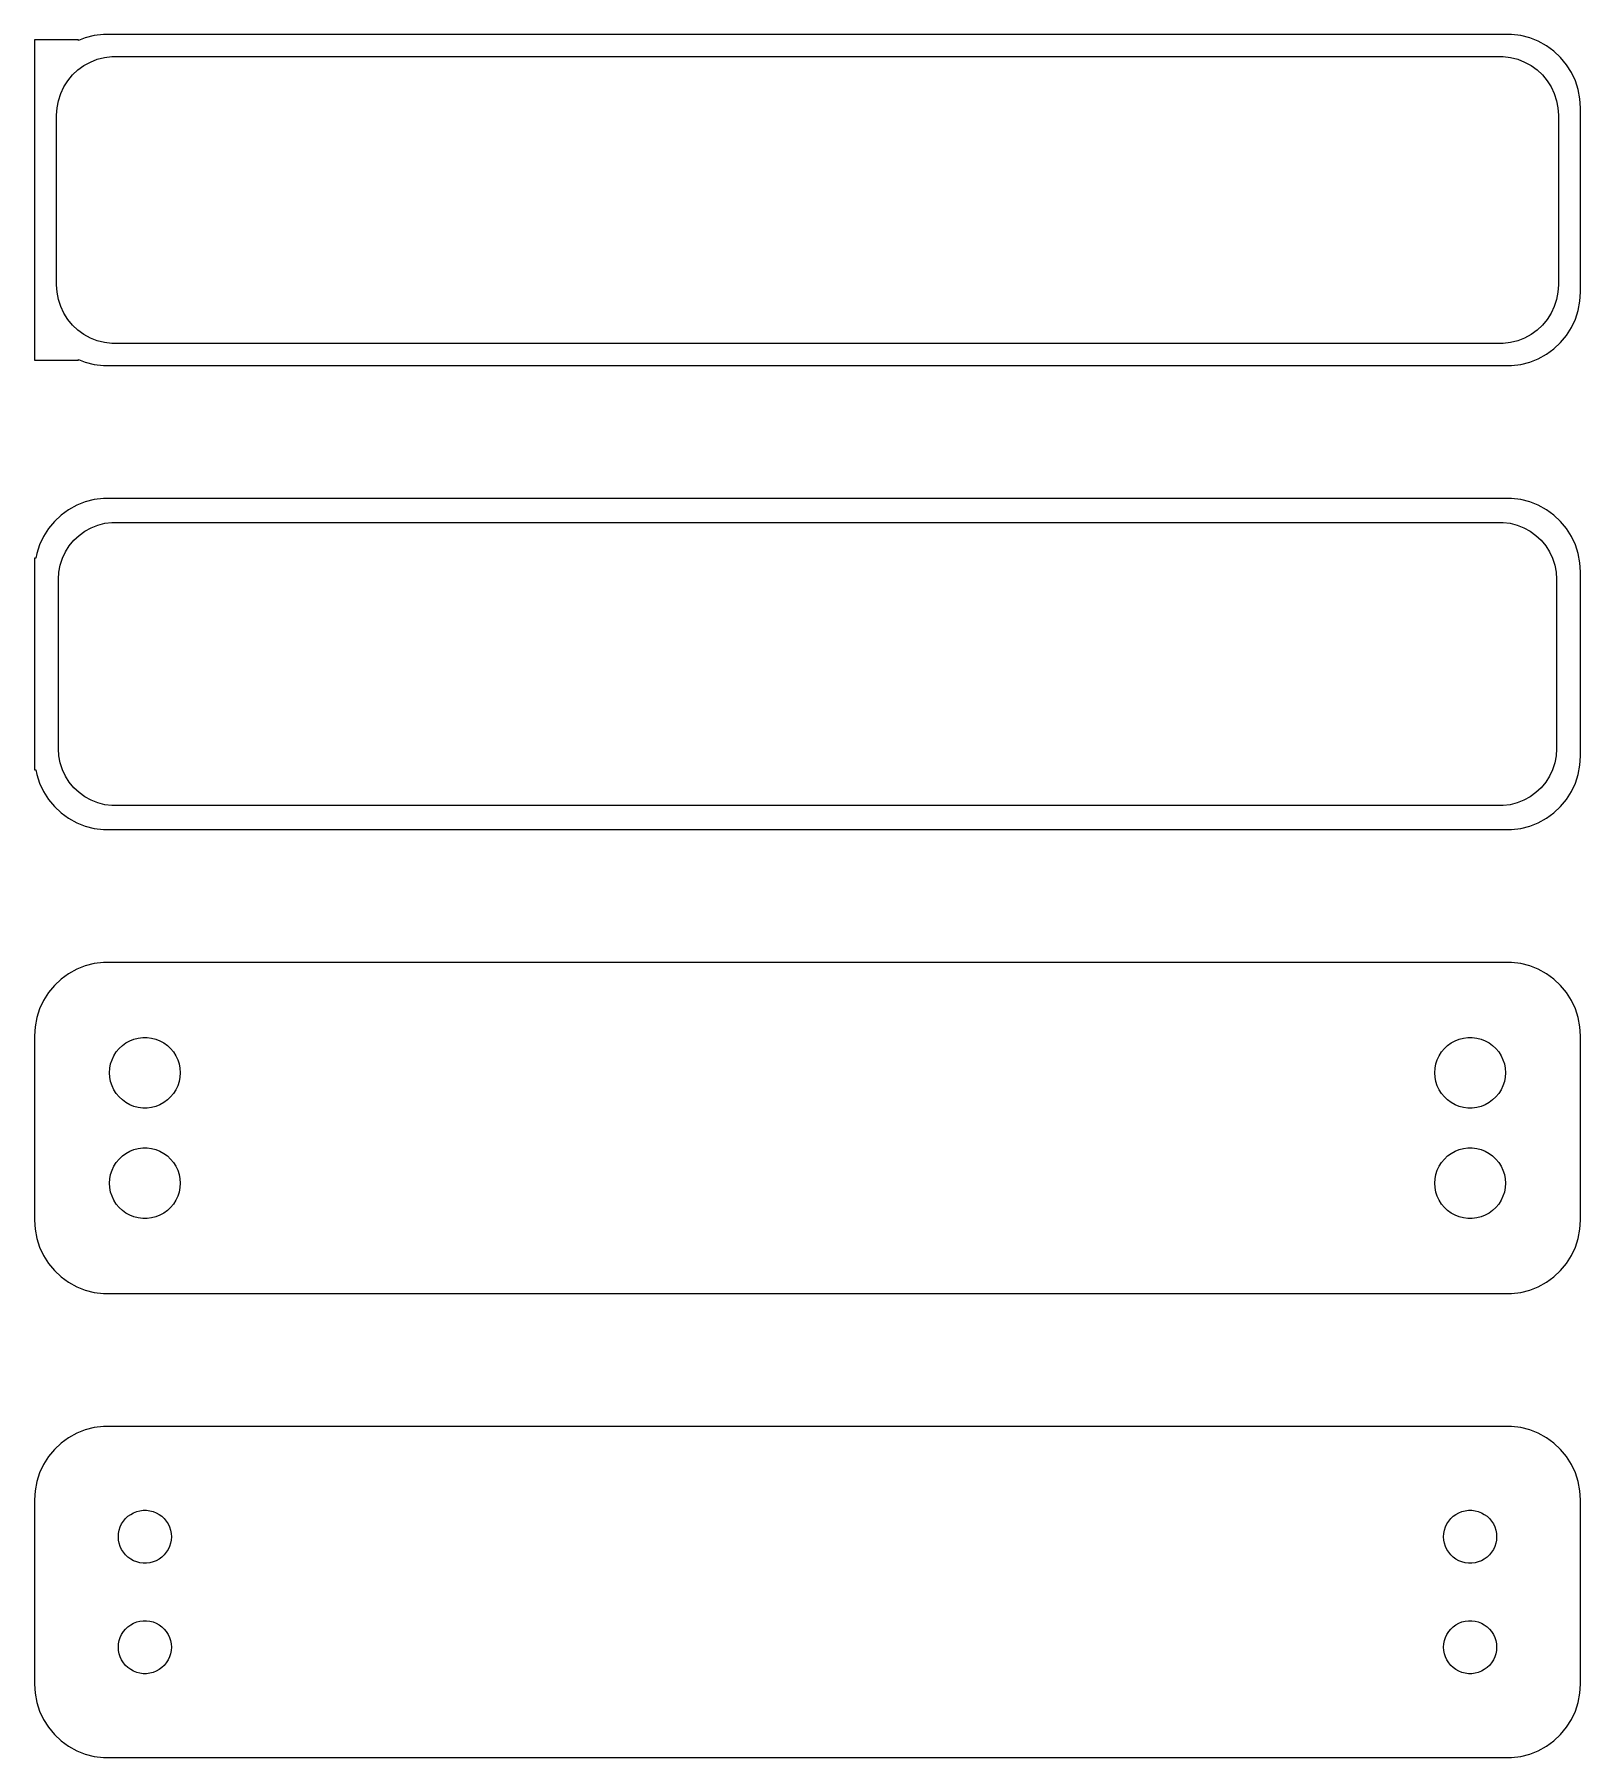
# Model space of a CAD drawing. Header units: metres. Extents: x -52 to 52, y 83 to 200.
import ezdxf

# ---------------------------------------------------------------- set-up
doc = ezdxf.new("R2010")
doc.units = ezdxf.units.M

msp = doc.modelspace()

# ---------------------------------------------------------------- linework, layer by layer
for p, q in [((-48.4369, 200.161), (-49.0451, 200.005)), ((-47.8139, 200.24), (-48.4369, 200.161)), ((47.8139, 200.24), (-47.8139, 200.24)), ((48.4369, 200.161), (47.8139, 200.24)), ((49.0451, 200.005), (48.4369, 200.161)), ((-49.5, 199.865), (-52.5, 199.865)), ((-52.5, 199.865), (-52.5, 178.135)), ((-49.0451, 200.005), (-49.5, 199.825)), ((-49.5, 199.825), (-49.5, 199.865)), ((49.6289, 199.774), (49.0451, 200.005)), ((50.1791, 199.472), (49.6289, 199.774)), ((50.6871, 199.103), (50.1791, 199.472)), ((51.1448, 198.673), (50.6871, 199.103)), ((-49.9159, 197.488), (-49.5497, 197.832)), ((-49.5497, 197.832), (-49.1433, 198.127)), ((-49.1433, 198.127), (-48.7031, 198.369)), ((-48.7031, 198.369), (-48.2361, 198.554)), ((-48.2361, 198.554), (-47.7495, 198.679)), ((-47.7495, 198.679), (-47.2512, 198.742)), ((-47.2512, 198.742), (47.2512, 198.742)), ((47.2512, 198.742), (47.7495, 198.679)), ((47.7495, 198.679), (48.2361, 198.554)), ((48.2361, 198.554), (48.7031, 198.369)), ((48.7031, 198.369), (49.1433, 198.127)), ((49.1433, 198.127), (49.5497, 197.832)), ((49.5497, 197.832), (49.9159, 197.488)), ((51.5451, 198.189), (51.1448, 198.673)), ((51.8815, 197.659), (51.5451, 198.189)), ((-50.7191, 196.222), (-50.5052, 196.677)), ((-50.5052, 196.677), (-50.2361, 197.101)), ((-50.2361, 197.101), (-49.9159, 197.488)), ((49.9159, 197.488), (50.2361, 197.101)), ((50.2361, 197.101), (50.5052, 196.677)), ((50.5052, 196.677), (50.7191, 196.222)), ((52.1489, 197.091), (51.8815, 197.659)), ((52.3429, 196.493), (52.1489, 197.091)), ((-50.9685, 195.251), (-50.8743, 195.745)), ((-50.8743, 195.745), (-50.7191, 196.222)), ((50.7191, 196.222), (50.8743, 195.745)), ((50.8743, 195.745), (50.9685, 195.251)), ((52.4606, 195.877), (52.3429, 196.493)), ((52.5, 195.25), (52.4606, 195.877)), ((-51, 194.75), (-50.9685, 195.251)), ((-51, 183.25), (-51, 194.75)), ((50.9685, 195.251), (51, 194.75)), ((51, 194.75), (51, 183.25)), ((52.5, 182.75), (52.5, 195.25)), ((-50.9685, 182.749), (-51, 183.25)), ((-50.8743, 182.255), (-50.9685, 182.749)), ((50.9685, 182.749), (50.8743, 182.255)), ((51, 183.25), (50.9685, 182.749)), ((52.4606, 182.123), (52.5, 182.75)), ((-50.7191, 181.778), (-50.8743, 182.255)), ((-50.5052, 181.323), (-50.7191, 181.778)), ((-50.2361, 180.899), (-50.5052, 181.323)), ((50.5052, 181.323), (50.2361, 180.899)), ((50.7191, 181.778), (50.5052, 181.323)), ((50.8743, 182.255), (50.7191, 181.778)), ((52.1489, 180.909), (52.3429, 181.507)), ((52.3429, 181.507), (52.4606, 182.123)), ((-49.9159, 180.512), (-50.2361, 180.899)), ((-49.5497, 180.168), (-49.9159, 180.512)), ((-49.1433, 179.873), (-49.5497, 180.168)), ((49.5497, 180.168), (49.1433, 179.873)), ((49.9159, 180.512), (49.5497, 180.168)), ((50.2361, 180.899), (49.9159, 180.512)), ((51.5451, 179.811), (51.8815, 180.341)), ((51.8815, 180.341), (52.1489, 180.909)), ((-48.7031, 179.631), (-49.1433, 179.873)), ((-48.2361, 179.446), (-48.7031, 179.631)), ((-47.7495, 179.321), (-48.2361, 179.446)), ((-47.2512, 179.258), (-47.7495, 179.321)), ((47.2512, 179.258), (-47.2512, 179.258)), ((47.7495, 179.321), (47.2512, 179.258)), ((48.2361, 179.446), (47.7495, 179.321)), ((48.7031, 179.631), (48.2361, 179.446)), ((49.1433, 179.873), (48.7031, 179.631)), ((50.6871, 178.897), (51.1448, 179.327)), ((51.1448, 179.327), (51.5451, 179.811)), ((-52.5, 178.135), (-49.5, 178.135)), ((-49.5, 178.135), (-49.5, 178.175)), ((-49.5, 178.175), (-49.0451, 177.995)), ((-49.0451, 177.995), (-48.4369, 177.839)), ((-48.4369, 177.839), (-47.8139, 177.76)), ((47.8139, 177.76), (48.4369, 177.839)), ((48.4369, 177.839), (49.0451, 177.995)), ((49.0451, 177.995), (49.6289, 178.226)), ((49.6289, 178.226), (50.1791, 178.528)), ((50.1791, 178.528), (50.6871, 178.897)), ((-47.8139, 177.76), (47.8139, 177.76)), ((-49.0451, 168.505), (-49.6289, 168.274)), ((-48.4369, 168.661), (-49.0451, 168.505)), ((-47.8139, 168.74), (-48.4369, 168.661)), ((47.8139, 168.74), (-47.8139, 168.74)), ((48.4369, 168.661), (47.8139, 168.74)), ((49.0451, 168.505), (48.4369, 168.661)), ((49.6289, 168.274), (49.0451, 168.505)), ((-50.6871, 167.603), (-51.1448, 167.173)), ((-50.1791, 167.972), (-50.6871, 167.603)), ((-49.6289, 168.274), (-50.1791, 167.972)), ((50.1791, 167.972), (49.6289, 168.274)), ((50.6871, 167.603), (50.1791, 167.972)), ((51.1448, 167.173), (50.6871, 167.603)), ((-51.8815, 166.159), (-52.1489, 165.591)), ((-51.5451, 166.689), (-51.8815, 166.159)), ((-51.1448, 167.173), (-51.5451, 166.689)), ((-49.823, 165.901), (-49.4685, 166.234)), ((-49.4685, 166.234), (-49.0751, 166.52)), ((-49.0751, 166.52), (-48.6489, 166.754)), ((-48.6489, 166.754), (-48.1967, 166.933)), ((-48.1967, 166.933), (-47.7256, 167.054)), ((-47.7256, 167.054), (-47.2432, 167.115)), ((-47.2432, 167.115), (47.2432, 167.115)), ((47.2432, 167.115), (47.7256, 167.054)), ((47.7256, 167.054), (48.1967, 166.933)), ((48.1967, 166.933), (48.6489, 166.754)), ((48.6489, 166.754), (49.0751, 166.52)), ((49.0751, 166.52), (49.4685, 166.234)), ((49.4685, 166.234), (49.823, 165.901)), ((51.5451, 166.689), (51.1448, 167.173)), ((51.8815, 166.159), (51.5451, 166.689)), ((52.1489, 165.591), (51.8815, 166.159)), ((-52.3429, 164.993), (-52.4, 164.694)), ((-52.1489, 165.591), (-52.3429, 164.993)), ((-50.6007, 164.676), (-50.3936, 165.116)), ((-50.3936, 165.116), (-50.133, 165.526)), ((-50.133, 165.526), (-49.823, 165.901)), ((49.823, 165.901), (50.133, 165.526)), ((50.133, 165.526), (50.3936, 165.116)), ((50.3936, 165.116), (50.6007, 164.676)), ((52.3429, 164.993), (52.1489, 165.591)), ((52.4606, 164.377), (52.3429, 164.993)), ((-52.4, 164.694), (-52.5, 164.694)), ((-52.5, 164.694), (-52.5, 150.306)), ((-50.8421, 163.735), (-50.751, 164.213)), ((-50.751, 164.213), (-50.6007, 164.676)), ((50.6007, 164.676), (50.751, 164.213)), ((50.751, 164.213), (50.8421, 163.735)), ((52.5, 163.75), (52.4606, 164.377)), ((-50.8726, 163.25), (-50.8421, 163.735)), ((-50.8726, 151.75), (-50.8726, 163.25)), ((50.8421, 163.735), (50.8726, 163.25)), ((50.8726, 163.25), (50.8726, 151.75)), ((52.5, 151.25), (52.5, 163.75)), ((-50.8421, 151.265), (-50.8726, 151.75)), ((-50.751, 150.787), (-50.8421, 151.265)), ((50.8421, 151.265), (50.751, 150.787)), ((50.8726, 151.75), (50.8421, 151.265)), ((52.4606, 150.623), (52.5, 151.25)), ((-52.5, 150.306), (-52.4, 150.306)), ((-52.4, 150.306), (-52.3429, 150.007)), ((-52.3429, 150.007), (-52.1489, 149.409)), ((-50.6007, 150.324), (-50.751, 150.787)), ((-50.3936, 149.884), (-50.6007, 150.324)), ((-50.133, 149.474), (-50.3936, 149.884)), ((50.3936, 149.884), (50.133, 149.474)), ((50.6007, 150.324), (50.3936, 149.884)), ((50.751, 150.787), (50.6007, 150.324)), ((52.1489, 149.409), (52.3429, 150.007)), ((52.3429, 150.007), (52.4606, 150.623)), ((-52.1489, 149.409), (-51.8815, 148.841)), ((-51.8815, 148.841), (-51.5451, 148.311)), ((-49.823, 149.099), (-50.133, 149.474)), ((-49.4685, 148.766), (-49.823, 149.099)), ((-49.0751, 148.48), (-49.4685, 148.766)), ((49.4685, 148.766), (49.0751, 148.48)), ((49.823, 149.099), (49.4685, 148.766)), ((50.133, 149.474), (49.823, 149.099)), ((51.5451, 148.311), (51.8815, 148.841)), ((51.8815, 148.841), (52.1489, 149.409)), ((-51.5451, 148.311), (-51.1448, 147.827)), ((-51.1448, 147.827), (-50.6871, 147.397)), ((-50.6871, 147.397), (-50.1791, 147.028)), ((-48.6489, 148.246), (-49.0751, 148.48)), ((-48.1967, 148.067), (-48.6489, 148.246)), ((-47.7256, 147.946), (-48.1967, 148.067)), ((-47.2432, 147.885), (-47.7256, 147.946)), ((47.2432, 147.885), (-47.2432, 147.885)), ((47.7256, 147.946), (47.2432, 147.885)), ((48.1967, 148.067), (47.7256, 147.946)), ((48.6489, 148.246), (48.1967, 148.067)), ((49.0751, 148.48), (48.6489, 148.246)), ((50.1791, 147.028), (50.6871, 147.397)), ((50.6871, 147.397), (51.1448, 147.827)), ((51.1448, 147.827), (51.5451, 148.311)), ((-50.1791, 147.028), (-49.6289, 146.726)), ((-49.6289, 146.726), (-49.0451, 146.495)), ((-49.0451, 146.495), (-48.4369, 146.339)), ((-48.4369, 146.339), (-47.8139, 146.26)), ((-47.8139, 146.26), (47.8139, 146.26)), ((47.8139, 146.26), (48.4369, 146.339)), ((48.4369, 146.339), (49.0451, 146.495)), ((49.0451, 146.495), (49.6289, 146.726)), ((49.6289, 146.726), (50.1791, 147.028)), ((-49.0451, 137.005), (-49.6289, 136.774)), ((-48.4369, 137.161), (-49.0451, 137.005)), ((-47.8139, 137.24), (-48.4369, 137.161)), ((47.8139, 137.24), (-47.8139, 137.24)), ((48.4369, 137.161), (47.8139, 137.24)), ((49.0451, 137.005), (48.4369, 137.161)), ((49.6289, 136.774), (49.0451, 137.005)), ((-50.6871, 136.103), (-51.1448, 135.673)), ((-50.1791, 136.472), (-50.6871, 136.103)), ((-49.6289, 136.774), (-50.1791, 136.472)), ((50.1791, 136.472), (49.6289, 136.774)), ((50.6871, 136.103), (50.1791, 136.472)), ((51.1448, 135.673), (50.6871, 136.103)), ((-51.8815, 134.659), (-52.1489, 134.091)), ((-51.5451, 135.189), (-51.8815, 134.659)), ((-51.1448, 135.673), (-51.5451, 135.189)), ((51.5451, 135.189), (51.1448, 135.673)), ((51.8815, 134.659), (51.5451, 135.189)), ((52.1489, 134.091), (51.8815, 134.659)), ((-52.3429, 133.493), (-52.4606, 132.877)), ((-52.1489, 134.091), (-52.3429, 133.493)), ((52.3429, 133.493), (52.1489, 134.091)), ((52.4606, 132.877), (52.3429, 133.493)), ((-52.4606, 132.877), (-52.5, 132.25)), ((-52.5, 132.25), (-52.5, 119.75)), ((52.5, 132.25), (52.4606, 132.877)), ((52.5, 119.75), (52.5, 132.25)), ((-47.1031, 130.906), (-46.9416, 131.161)), ((-46.9416, 131.161), (-46.7495, 131.393)), ((-46.7495, 131.393), (-46.5298, 131.599)), ((-46.5298, 131.599), (-46.286, 131.776)), ((-46.286, 131.776), (-46.0219, 131.922)), ((-46.0219, 131.922), (-45.7416, 132.033)), ((-45.7416, 132.033), (-45.4497, 132.107)), ((-45.4497, 132.107), (-45.1507, 132.145)), ((-45.1507, 132.145), (-44.8493, 132.145)), ((-44.8493, 132.145), (-44.5503, 132.107)), ((-44.5503, 132.107), (-44.2584, 132.033)), ((-44.2584, 132.033), (-43.9781, 131.922)), ((-43.9781, 131.922), (-43.714, 131.776)), ((-43.714, 131.776), (-43.4702, 131.599)), ((-43.4702, 131.599), (-43.2505, 131.393)), ((-43.2505, 131.393), (-43.0583, 131.161)), ((-43.0583, 131.161), (-42.8969, 130.906)), ((42.8969, 130.906), (43.0583, 131.161)), ((43.0583, 131.161), (43.2505, 131.393)), ((43.2505, 131.393), (43.4702, 131.599)), ((43.4702, 131.599), (43.714, 131.776)), ((43.714, 131.776), (43.9781, 131.922)), ((43.9781, 131.922), (44.2584, 132.033)), ((44.2584, 132.033), (44.5503, 132.107)), ((44.5503, 132.107), (44.8493, 132.145)), ((44.8493, 132.145), (45.1507, 132.145)), ((45.1507, 132.145), (45.4497, 132.107)), ((45.4497, 132.107), (45.7416, 132.033)), ((45.7416, 132.033), (46.0219, 131.922)), ((46.0219, 131.922), (46.286, 131.776)), ((46.286, 131.776), (46.5298, 131.599)), ((46.5298, 131.599), (46.7495, 131.393)), ((46.7495, 131.393), (46.9416, 131.161)), ((46.9416, 131.161), (47.1031, 130.906)), ((-47.4, 129.75), (-47.3811, 130.051)), ((-47.3811, 130.051), (-47.3246, 130.347)), ((-47.3246, 130.347), (-47.2315, 130.633)), ((-47.2315, 130.633), (-47.1031, 130.906)), ((-42.8969, 130.906), (-42.7685, 130.633)), ((-42.7685, 130.633), (-42.6754, 130.347)), ((-42.6754, 130.347), (-42.6189, 130.051)), ((-42.6189, 130.051), (-42.6, 129.75)), ((42.6, 129.75), (42.6189, 130.051)), ((42.6189, 130.051), (42.6754, 130.347)), ((42.6754, 130.347), (42.7685, 130.633)), ((42.7685, 130.633), (42.8969, 130.906)), ((47.1031, 130.906), (47.2315, 130.633)), ((47.2315, 130.633), (47.3246, 130.347)), ((47.3246, 130.347), (47.3811, 130.051)), ((47.3811, 130.051), (47.4, 129.75)), ((-47.3811, 129.449), (-47.4, 129.75)), ((-47.3246, 129.153), (-47.3811, 129.449)), ((-47.2315, 128.867), (-47.3246, 129.153)), ((-47.1031, 128.594), (-47.2315, 128.867)), ((-42.7685, 128.867), (-42.8969, 128.594)), ((-42.6754, 129.153), (-42.7685, 128.867)), ((-42.6189, 129.449), (-42.6754, 129.153)), ((-42.6, 129.75), (-42.6189, 129.449)), ((42.6189, 129.449), (42.6, 129.75)), ((42.6754, 129.153), (42.6189, 129.449)), ((42.7685, 128.867), (42.6754, 129.153)), ((42.8969, 128.594), (42.7685, 128.867)), ((47.2315, 128.867), (47.1031, 128.594)), ((47.3246, 129.153), (47.2315, 128.867)), ((47.3811, 129.449), (47.3246, 129.153)), ((47.4, 129.75), (47.3811, 129.449)), ((-46.9416, 128.339), (-47.1031, 128.594)), ((-46.7495, 128.107), (-46.9416, 128.339)), ((-46.5298, 127.901), (-46.7495, 128.107)), ((-46.286, 127.724), (-46.5298, 127.901)), ((-46.0219, 127.578), (-46.286, 127.724)), ((-45.7416, 127.467), (-46.0219, 127.578)), ((-43.9781, 127.578), (-44.2584, 127.467)), ((-43.714, 127.724), (-43.9781, 127.578)), ((-43.4702, 127.901), (-43.714, 127.724)), ((-43.2505, 128.107), (-43.4702, 127.901)), ((-43.0583, 128.339), (-43.2505, 128.107)), ((-42.8969, 128.594), (-43.0583, 128.339)), ((43.0583, 128.339), (42.8969, 128.594)), ((43.2505, 128.107), (43.0583, 128.339)), ((43.4702, 127.901), (43.2505, 128.107)), ((43.714, 127.724), (43.4702, 127.901)), ((43.9781, 127.578), (43.714, 127.724)), ((44.2584, 127.467), (43.9781, 127.578)), ((46.0219, 127.578), (45.7416, 127.467)), ((46.286, 127.724), (46.0219, 127.578)), ((46.5298, 127.901), (46.286, 127.724)), ((46.7495, 128.107), (46.5298, 127.901)), ((46.9416, 128.339), (46.7495, 128.107)), ((47.1031, 128.594), (46.9416, 128.339)), ((-45.4497, 127.393), (-45.7416, 127.467)), ((-45.1507, 127.355), (-45.4497, 127.393)), ((-44.8493, 127.355), (-45.1507, 127.355)), ((-44.5503, 127.393), (-44.8493, 127.355)), ((-44.2584, 127.467), (-44.5503, 127.393)), ((44.5503, 127.393), (44.2584, 127.467)), ((44.8493, 127.355), (44.5503, 127.393)), ((45.1507, 127.355), (44.8493, 127.355)), ((45.4497, 127.393), (45.1507, 127.355)), ((45.7416, 127.467), (45.4497, 127.393)), ((-46.7495, 123.893), (-46.5298, 124.099)), ((-46.5298, 124.099), (-46.286, 124.276)), ((-46.286, 124.276), (-46.0219, 124.422)), ((-46.0219, 124.422), (-45.7416, 124.533)), ((-45.7416, 124.533), (-45.4497, 124.607)), ((-45.4497, 124.607), (-45.1507, 124.645)), ((-45.1507, 124.645), (-44.8493, 124.645)), ((-44.8493, 124.645), (-44.5503, 124.607)), ((-44.5503, 124.607), (-44.2584, 124.533)), ((-44.2584, 124.533), (-43.9781, 124.422)), ((-43.9781, 124.422), (-43.714, 124.276)), ((-43.714, 124.276), (-43.4702, 124.099)), ((-43.4702, 124.099), (-43.2505, 123.893)), ((43.2505, 123.893), (43.4702, 124.099)), ((43.4702, 124.099), (43.714, 124.276)), ((43.714, 124.276), (43.9781, 124.422)), ((43.9781, 124.422), (44.2584, 124.533)), ((44.2584, 124.533), (44.5503, 124.607)), ((44.5503, 124.607), (44.8493, 124.645)), ((44.8493, 124.645), (45.1507, 124.645)), ((45.1507, 124.645), (45.4497, 124.607)), ((45.4497, 124.607), (45.7416, 124.533)), ((45.7416, 124.533), (46.0219, 124.422)), ((46.0219, 124.422), (46.286, 124.276)), ((46.286, 124.276), (46.5298, 124.099)), ((46.5298, 124.099), (46.7495, 123.893)), ((-47.3811, 122.551), (-47.3246, 122.847)), ((-47.3246, 122.847), (-47.2315, 123.133)), ((-47.2315, 123.133), (-47.1031, 123.406)), ((-47.1031, 123.406), (-46.9416, 123.661)), ((-46.9416, 123.661), (-46.7495, 123.893)), ((-43.2505, 123.893), (-43.0583, 123.661)), ((-43.0583, 123.661), (-42.8969, 123.406)), ((-42.8969, 123.406), (-42.7685, 123.133)), ((-42.7685, 123.133), (-42.6754, 122.847)), ((-42.6754, 122.847), (-42.6189, 122.551)), ((42.6189, 122.551), (42.6754, 122.847)), ((42.6754, 122.847), (42.7685, 123.133)), ((42.7685, 123.133), (42.8969, 123.406)), ((42.8969, 123.406), (43.0583, 123.661)), ((43.0583, 123.661), (43.2505, 123.893)), ((46.7495, 123.893), (46.9416, 123.661)), ((46.9416, 123.661), (47.1031, 123.406)), ((47.1031, 123.406), (47.2315, 123.133)), ((47.2315, 123.133), (47.3246, 122.847)), ((47.3246, 122.847), (47.3811, 122.551)), ((-47.4, 122.25), (-47.3811, 122.551)), ((-47.3811, 121.949), (-47.4, 122.25)), ((-47.3246, 121.653), (-47.3811, 121.949)), ((-42.6189, 121.949), (-42.6754, 121.653)), ((-42.6189, 122.551), (-42.6, 122.25)), ((-42.6, 122.25), (-42.6189, 121.949)), ((42.6, 122.25), (42.6189, 122.551)), ((42.6189, 121.949), (42.6, 122.25)), ((42.6754, 121.653), (42.6189, 121.949)), ((47.3811, 121.949), (47.3246, 121.653)), ((47.3811, 122.551), (47.4, 122.25)), ((47.4, 122.25), (47.3811, 121.949)), ((-47.2315, 121.367), (-47.3246, 121.653)), ((-47.1031, 121.094), (-47.2315, 121.367)), ((-46.9416, 120.839), (-47.1031, 121.094)), ((-46.7495, 120.607), (-46.9416, 120.839)), ((-46.5298, 120.401), (-46.7495, 120.607)), ((-43.2505, 120.607), (-43.4702, 120.401)), ((-43.0583, 120.839), (-43.2505, 120.607)), ((-42.8969, 121.094), (-43.0583, 120.839)), ((-42.7685, 121.367), (-42.8969, 121.094)), ((-42.6754, 121.653), (-42.7685, 121.367)), ((42.7685, 121.367), (42.6754, 121.653)), ((42.8969, 121.094), (42.7685, 121.367)), ((43.0583, 120.839), (42.8969, 121.094)), ((43.2505, 120.607), (43.0583, 120.839)), ((43.4702, 120.401), (43.2505, 120.607)), ((46.7495, 120.607), (46.5298, 120.401)), ((46.9416, 120.839), (46.7495, 120.607)), ((47.1031, 121.094), (46.9416, 120.839)), ((47.2315, 121.367), (47.1031, 121.094)), ((47.3246, 121.653), (47.2315, 121.367)), ((-52.5, 119.75), (-52.4606, 119.123)), ((-46.286, 120.224), (-46.5298, 120.401)), ((-46.0219, 120.078), (-46.286, 120.224)), ((-45.7416, 119.967), (-46.0219, 120.078)), ((-45.4497, 119.893), (-45.7416, 119.967)), ((-45.1507, 119.855), (-45.4497, 119.893)), ((-44.8493, 119.855), (-45.1507, 119.855)), ((-44.5503, 119.893), (-44.8493, 119.855)), ((-44.2584, 119.967), (-44.5503, 119.893)), ((-43.9781, 120.078), (-44.2584, 119.967)), ((-43.714, 120.224), (-43.9781, 120.078)), ((-43.4702, 120.401), (-43.714, 120.224)), ((43.714, 120.224), (43.4702, 120.401)), ((43.9781, 120.078), (43.714, 120.224)), ((44.2584, 119.967), (43.9781, 120.078)), ((44.5503, 119.893), (44.2584, 119.967)), ((44.8493, 119.855), (44.5503, 119.893)), ((45.1507, 119.855), (44.8493, 119.855)), ((45.4497, 119.893), (45.1507, 119.855)), ((45.7416, 119.967), (45.4497, 119.893)), ((46.0219, 120.078), (45.7416, 119.967)), ((46.286, 120.224), (46.0219, 120.078)), ((46.5298, 120.401), (46.286, 120.224)), ((52.4606, 119.123), (52.5, 119.75)), ((-52.4606, 119.123), (-52.3429, 118.507)), ((-52.3429, 118.507), (-52.1489, 117.909)), ((52.1489, 117.909), (52.3429, 118.507)), ((52.3429, 118.507), (52.4606, 119.123)), ((-52.1489, 117.909), (-51.8815, 117.341)), ((-51.8815, 117.341), (-51.5451, 116.811)), ((51.5451, 116.811), (51.8815, 117.341)), ((51.8815, 117.341), (52.1489, 117.909)), ((-51.5451, 116.811), (-51.1448, 116.327)), ((-51.1448, 116.327), (-50.6871, 115.897)), ((-50.6871, 115.897), (-50.1791, 115.528)), ((50.1791, 115.528), (50.6871, 115.897)), ((50.6871, 115.897), (51.1448, 116.327)), ((51.1448, 116.327), (51.5451, 116.811)), ((-50.1791, 115.528), (-49.6289, 115.226)), ((-49.6289, 115.226), (-49.0451, 114.995)), ((-49.0451, 114.995), (-48.4369, 114.839)), ((-48.4369, 114.839), (-47.8139, 114.76)), ((-47.8139, 114.76), (47.8139, 114.76)), ((47.8139, 114.76), (48.4369, 114.839)), ((48.4369, 114.839), (49.0451, 114.995)), ((49.0451, 114.995), (49.6289, 115.226)), ((49.6289, 115.226), (50.1791, 115.528)), ((-49.0451, 105.505), (-49.6289, 105.274)), ((-48.4369, 105.661), (-49.0451, 105.505)), ((-47.8139, 105.74), (-48.4369, 105.661)), ((47.8139, 105.74), (-47.8139, 105.74)), ((48.4369, 105.661), (47.8139, 105.74)), ((49.0451, 105.505), (48.4369, 105.661)), ((49.6289, 105.274), (49.0451, 105.505)), ((-51.1448, 104.173), (-51.5451, 103.689)), ((-50.6871, 104.603), (-51.1448, 104.173)), ((-50.1791, 104.972), (-50.6871, 104.603)), ((-49.6289, 105.274), (-50.1791, 104.972)), ((50.1791, 104.972), (49.6289, 105.274)), ((50.6871, 104.603), (50.1791, 104.972)), ((51.1448, 104.173), (50.6871, 104.603)), ((51.5451, 103.689), (51.1448, 104.173)), ((-51.8815, 103.159), (-52.1489, 102.591)), ((-51.5451, 103.689), (-51.8815, 103.159)), ((51.8815, 103.159), (51.5451, 103.689)), ((52.1489, 102.591), (51.8815, 103.159)), ((-52.3429, 101.993), (-52.4606, 101.377)), ((-52.1489, 102.591), (-52.3429, 101.993)), ((52.3429, 101.993), (52.1489, 102.591)), ((52.4606, 101.377), (52.3429, 101.993)), ((-52.4606, 101.377), (-52.5, 100.75)), ((-52.5, 100.75), (-52.5, 88.25)), ((52.5, 100.75), (52.4606, 101.377)), ((52.5, 88.25), (52.5, 100.75)), ((-46.4562, 99.308), (-46.3121, 99.4822)), ((-46.3121, 99.4822), (-46.1474, 99.6369)), ((-46.1474, 99.6369), (-45.9645, 99.7698)), ((-45.9645, 99.7698), (-45.7664, 99.8787)), ((-45.7664, 99.8787), (-45.5562, 99.9619)), ((-45.5562, 99.9619), (-45.3373, 100.018)), ((-45.3373, 100.018), (-45.113, 100.046)), ((-45.113, 100.046), (-44.887, 100.046)), ((-44.887, 100.046), (-44.6627, 100.018)), ((-44.6627, 100.018), (-44.4438, 99.9619)), ((-44.4438, 99.9619), (-44.2336, 99.8787)), ((-44.2336, 99.8787), (-44.0355, 99.7698)), ((-44.0355, 99.7698), (-43.8526, 99.6369)), ((-43.8526, 99.6369), (-43.6879, 99.4822)), ((-43.6879, 99.4822), (-43.5438, 99.308)), ((43.5438, 99.308), (43.6879, 99.4822)), ((43.6879, 99.4822), (43.8526, 99.6369)), ((43.8526, 99.6369), (44.0355, 99.7698)), ((44.0355, 99.7698), (44.2336, 99.8787)), ((44.2336, 99.8787), (44.4438, 99.9619)), ((44.4438, 99.9619), (44.6627, 100.018)), ((44.6627, 100.018), (44.887, 100.046)), ((44.887, 100.046), (45.113, 100.046)), ((45.113, 100.046), (45.3373, 100.018)), ((45.3373, 100.018), (45.5562, 99.9619)), ((45.5562, 99.9619), (45.7664, 99.8787)), ((45.7664, 99.8787), (45.9645, 99.7698)), ((45.9645, 99.7698), (46.1474, 99.6369)), ((46.1474, 99.6369), (46.3121, 99.4822)), ((46.3121, 99.4822), (46.4562, 99.308)), ((-46.8, 98.25), (-46.7858, 98.4756)), ((-46.7858, 98.4756), (-46.7434, 98.6976)), ((-46.7434, 98.6976), (-46.6736, 98.9126)), ((-46.6736, 98.9126), (-46.5773, 99.1171)), ((-46.5773, 99.1171), (-46.4562, 99.308)), ((-43.5438, 99.308), (-43.4226, 99.1171)), ((-43.4226, 99.1171), (-43.3264, 98.9126)), ((-43.3264, 98.9126), (-43.2565, 98.6976)), ((-43.2565, 98.6976), (-43.2142, 98.4756)), ((-43.2142, 98.4756), (-43.2, 98.25)), ((43.2, 98.25), (43.2142, 98.4756)), ((43.2142, 98.4756), (43.2565, 98.6976)), ((43.2565, 98.6976), (43.3264, 98.9126)), ((43.3264, 98.9126), (43.4226, 99.1171)), ((43.4226, 99.1171), (43.5438, 99.308)), ((46.4562, 99.308), (46.5773, 99.1171)), ((46.5773, 99.1171), (46.6736, 98.9126)), ((46.6736, 98.9126), (46.7434, 98.6976)), ((46.7434, 98.6976), (46.7858, 98.4756)), ((46.7858, 98.4756), (46.8, 98.25)), ((-46.7858, 98.0244), (-46.8, 98.25)), ((-46.7434, 97.8024), (-46.7858, 98.0244)), ((-46.6736, 97.5874), (-46.7434, 97.8024)), ((-46.5773, 97.3828), (-46.6736, 97.5874)), ((-46.4562, 97.192), (-46.5773, 97.3828)), ((-46.3121, 97.0178), (-46.4562, 97.192)), ((-43.5438, 97.192), (-43.6879, 97.0178)), ((-43.4226, 97.3828), (-43.5438, 97.192)), ((-43.3264, 97.5874), (-43.4226, 97.3828)), ((-43.2565, 97.8024), (-43.3264, 97.5874)), ((-43.2142, 98.0244), (-43.2565, 97.8024)), ((-43.2, 98.25), (-43.2142, 98.0244)), ((43.2142, 98.0244), (43.2, 98.25)), ((43.2565, 97.8024), (43.2142, 98.0244)), ((43.3264, 97.5874), (43.2565, 97.8024)), ((43.4226, 97.3828), (43.3264, 97.5874)), ((43.5438, 97.192), (43.4226, 97.3828)), ((43.6879, 97.0178), (43.5438, 97.192)), ((46.4562, 97.192), (46.3121, 97.0178)), ((46.5773, 97.3828), (46.4562, 97.192)), ((46.6736, 97.5874), (46.5773, 97.3828)), ((46.7434, 97.8024), (46.6736, 97.5874)), ((46.7858, 98.0244), (46.7434, 97.8024)), ((46.8, 98.25), (46.7858, 98.0244)), ((-46.1474, 96.8631), (-46.3121, 97.0178)), ((-45.9645, 96.7302), (-46.1474, 96.8631)), ((-45.7664, 96.6213), (-45.9645, 96.7302)), ((-45.5562, 96.5381), (-45.7664, 96.6213)), ((-45.3373, 96.4819), (-45.5562, 96.5381)), ((-45.113, 96.4536), (-45.3373, 96.4819)), ((-44.887, 96.4536), (-45.113, 96.4536)), ((-44.6627, 96.4819), (-44.887, 96.4536)), ((-44.4438, 96.5381), (-44.6627, 96.4819)), ((-44.2336, 96.6213), (-44.4438, 96.5381)), ((-44.0355, 96.7302), (-44.2336, 96.6213)), ((-43.8526, 96.8631), (-44.0355, 96.7302)), ((-43.6879, 97.0178), (-43.8526, 96.8631)), ((43.8526, 96.8631), (43.6879, 97.0178)), ((44.0355, 96.7302), (43.8526, 96.8631)), ((44.2336, 96.6213), (44.0355, 96.7302)), ((44.4438, 96.5381), (44.2336, 96.6213)), ((44.6627, 96.4819), (44.4438, 96.5381)), ((44.887, 96.4536), (44.6627, 96.4819)), ((45.113, 96.4536), (44.887, 96.4536)), ((45.3373, 96.4819), (45.113, 96.4536)), ((45.5562, 96.5381), (45.3373, 96.4819)), ((45.7664, 96.6213), (45.5562, 96.5381)), ((45.9645, 96.7302), (45.7664, 96.6213)), ((46.1474, 96.8631), (45.9645, 96.7302)), ((46.3121, 97.0178), (46.1474, 96.8631)), ((-45.7664, 92.3787), (-45.5562, 92.4619)), ((-45.5562, 92.4619), (-45.3373, 92.5181)), ((-45.3373, 92.5181), (-45.113, 92.5464)), ((-45.113, 92.5464), (-44.887, 92.5464)), ((-44.887, 92.5464), (-44.6627, 92.5181)), ((-44.6627, 92.5181), (-44.4438, 92.4619)), ((-44.4438, 92.4619), (-44.2336, 92.3787)), ((44.2336, 92.3787), (44.4438, 92.4619)), ((44.4438, 92.4619), (44.6627, 92.5181)), ((44.6627, 92.5181), (44.887, 92.5464)), ((44.887, 92.5464), (45.113, 92.5464)), ((45.113, 92.5464), (45.3373, 92.5181)), ((45.3373, 92.5181), (45.5562, 92.4619)), ((45.5562, 92.4619), (45.7664, 92.3787)), ((-46.7434, 91.1976), (-46.6736, 91.4126)), ((-46.6736, 91.4126), (-46.5773, 91.6172)), ((-46.5773, 91.6172), (-46.4562, 91.808)), ((-46.4562, 91.808), (-46.3121, 91.9822)), ((-46.3121, 91.9822), (-46.1474, 92.1369)), ((-46.1474, 92.1369), (-45.9645, 92.2698)), ((-45.9645, 92.2698), (-45.7664, 92.3787)), ((-44.2336, 92.3787), (-44.0355, 92.2698)), ((-44.0355, 92.2698), (-43.8526, 92.1369)), ((-43.8526, 92.1369), (-43.6879, 91.9822)), ((-43.6879, 91.9822), (-43.5438, 91.808)), ((-43.5438, 91.808), (-43.4226, 91.6172)), ((-43.4226, 91.6172), (-43.3264, 91.4126)), ((-43.3264, 91.4126), (-43.2565, 91.1976)), ((43.2565, 91.1976), (43.3264, 91.4126)), ((43.3264, 91.4126), (43.4226, 91.6172)), ((43.4226, 91.6172), (43.5438, 91.808)), ((43.5438, 91.808), (43.6879, 91.9822)), ((43.6879, 91.9822), (43.8526, 92.1369)), ((43.8526, 92.1369), (44.0355, 92.2698)), ((44.0355, 92.2698), (44.2336, 92.3787)), ((45.7664, 92.3787), (45.9645, 92.2698)), ((45.9645, 92.2698), (46.1474, 92.1369)), ((46.1474, 92.1369), (46.3121, 91.9822)), ((46.3121, 91.9822), (46.4562, 91.808)), ((46.4562, 91.808), (46.5773, 91.6172)), ((46.5773, 91.6172), (46.6736, 91.4126)), ((46.6736, 91.4126), (46.7434, 91.1976)), ((-46.8, 90.75), (-46.7858, 90.9756)), ((-46.7858, 90.5244), (-46.8, 90.75)), ((-46.7858, 90.9756), (-46.7434, 91.1976)), ((-46.7434, 90.3024), (-46.7858, 90.5244)), ((-46.6736, 90.0874), (-46.7434, 90.3024)), ((-46.5773, 89.8829), (-46.6736, 90.0874)), ((-43.3264, 90.0874), (-43.4226, 89.8829)), ((-43.2565, 90.3024), (-43.3264, 90.0874)), ((-43.2565, 91.1976), (-43.2142, 90.9756)), ((-43.2142, 90.5244), (-43.2565, 90.3024)), ((-43.2142, 90.9756), (-43.2, 90.75)), ((-43.2, 90.75), (-43.2142, 90.5244)), ((43.2, 90.75), (43.2142, 90.9756)), ((43.2142, 90.5244), (43.2, 90.75)), ((43.2142, 90.9756), (43.2565, 91.1976)), ((43.2565, 90.3024), (43.2142, 90.5244)), ((43.3264, 90.0874), (43.2565, 90.3024)), ((43.4226, 89.8829), (43.3264, 90.0874)), ((46.6736, 90.0874), (46.5773, 89.8829)), ((46.7434, 90.3024), (46.6736, 90.0874)), ((46.7434, 91.1976), (46.7858, 90.9756)), ((46.7858, 90.5244), (46.7434, 90.3024)), ((46.7858, 90.9756), (46.8, 90.75)), ((46.8, 90.75), (46.7858, 90.5244)), ((-46.4562, 89.692), (-46.5773, 89.8829)), ((-46.3121, 89.5178), (-46.4562, 89.692)), ((-46.1474, 89.3631), (-46.3121, 89.5178)), ((-45.9645, 89.2302), (-46.1474, 89.3631)), ((-45.7664, 89.1213), (-45.9645, 89.2302)), ((-45.5562, 89.0381), (-45.7664, 89.1213)), ((-45.3373, 88.9819), (-45.5562, 89.0381)), ((-45.113, 88.9536), (-45.3373, 88.9819)), ((-44.887, 88.9536), (-45.113, 88.9536)), ((-44.6627, 88.9819), (-44.887, 88.9536)), ((-44.4438, 89.0381), (-44.6627, 88.9819)), ((-44.2336, 89.1213), (-44.4438, 89.0381)), ((-44.0355, 89.2302), (-44.2336, 89.1213)), ((-43.8526, 89.3631), (-44.0355, 89.2302)), ((-43.6879, 89.5178), (-43.8526, 89.3631)), ((-43.5438, 89.692), (-43.6879, 89.5178)), ((-43.4226, 89.8829), (-43.5438, 89.692)), ((43.5438, 89.692), (43.4226, 89.8829)), ((43.6879, 89.5178), (43.5438, 89.692)), ((43.8526, 89.3631), (43.6879, 89.5178)), ((44.0355, 89.2302), (43.8526, 89.3631)), ((44.2336, 89.1213), (44.0355, 89.2302)), ((44.4438, 89.0381), (44.2336, 89.1213)), ((44.6627, 88.9819), (44.4438, 89.0381)), ((44.887, 88.9536), (44.6627, 88.9819)), ((45.113, 88.9536), (44.887, 88.9536)), ((45.3373, 88.9819), (45.113, 88.9536)), ((45.5562, 89.0381), (45.3373, 88.9819)), ((45.7664, 89.1213), (45.5562, 89.0381)), ((45.9645, 89.2302), (45.7664, 89.1213)), ((46.1474, 89.3631), (45.9645, 89.2302)), ((46.3121, 89.5178), (46.1474, 89.3631)), ((46.4562, 89.692), (46.3121, 89.5178)), ((46.5773, 89.8829), (46.4562, 89.692)), ((-52.5, 88.25), (-52.4606, 87.6233)), ((52.4606, 87.6233), (52.5, 88.25)), ((-52.4606, 87.6233), (-52.3429, 87.0066)), ((-52.3429, 87.0066), (-52.1489, 86.4094)), ((52.1489, 86.4094), (52.3429, 87.0066)), ((52.3429, 87.0066), (52.4606, 87.6233)), ((-52.1489, 86.4094), (-51.8815, 85.8412)), ((-51.8815, 85.8412), (-51.5451, 85.3111)), ((51.5451, 85.3111), (51.8815, 85.8412)), ((51.8815, 85.8412), (52.1489, 86.4094)), ((-51.5451, 85.3111), (-51.1448, 84.8273)), ((-51.1448, 84.8273), (-50.6871, 84.3974)), ((-50.6871, 84.3974), (-50.1791, 84.0284)), ((50.1791, 84.0284), (50.6871, 84.3974)), ((50.6871, 84.3974), (51.1448, 84.8273)), ((51.1448, 84.8273), (51.5451, 85.3111)), ((-50.1791, 84.0284), (-49.6289, 83.7259)), ((-49.6289, 83.7259), (-49.0451, 83.4947)), ((-49.0451, 83.4947), (-48.4369, 83.3386)), ((-48.4369, 83.3386), (-47.8139, 83.2599)), ((-47.8139, 83.2599), (47.8139, 83.2599)), ((47.8139, 83.2599), (48.4369, 83.3386)), ((48.4369, 83.3386), (49.0451, 83.4947)), ((49.0451, 83.4947), (49.6289, 83.7259)), ((49.6289, 83.7259), (50.1791, 84.0284))]:
    msp.add_line(p, q)

doc.saveas('drawing.dxf')
